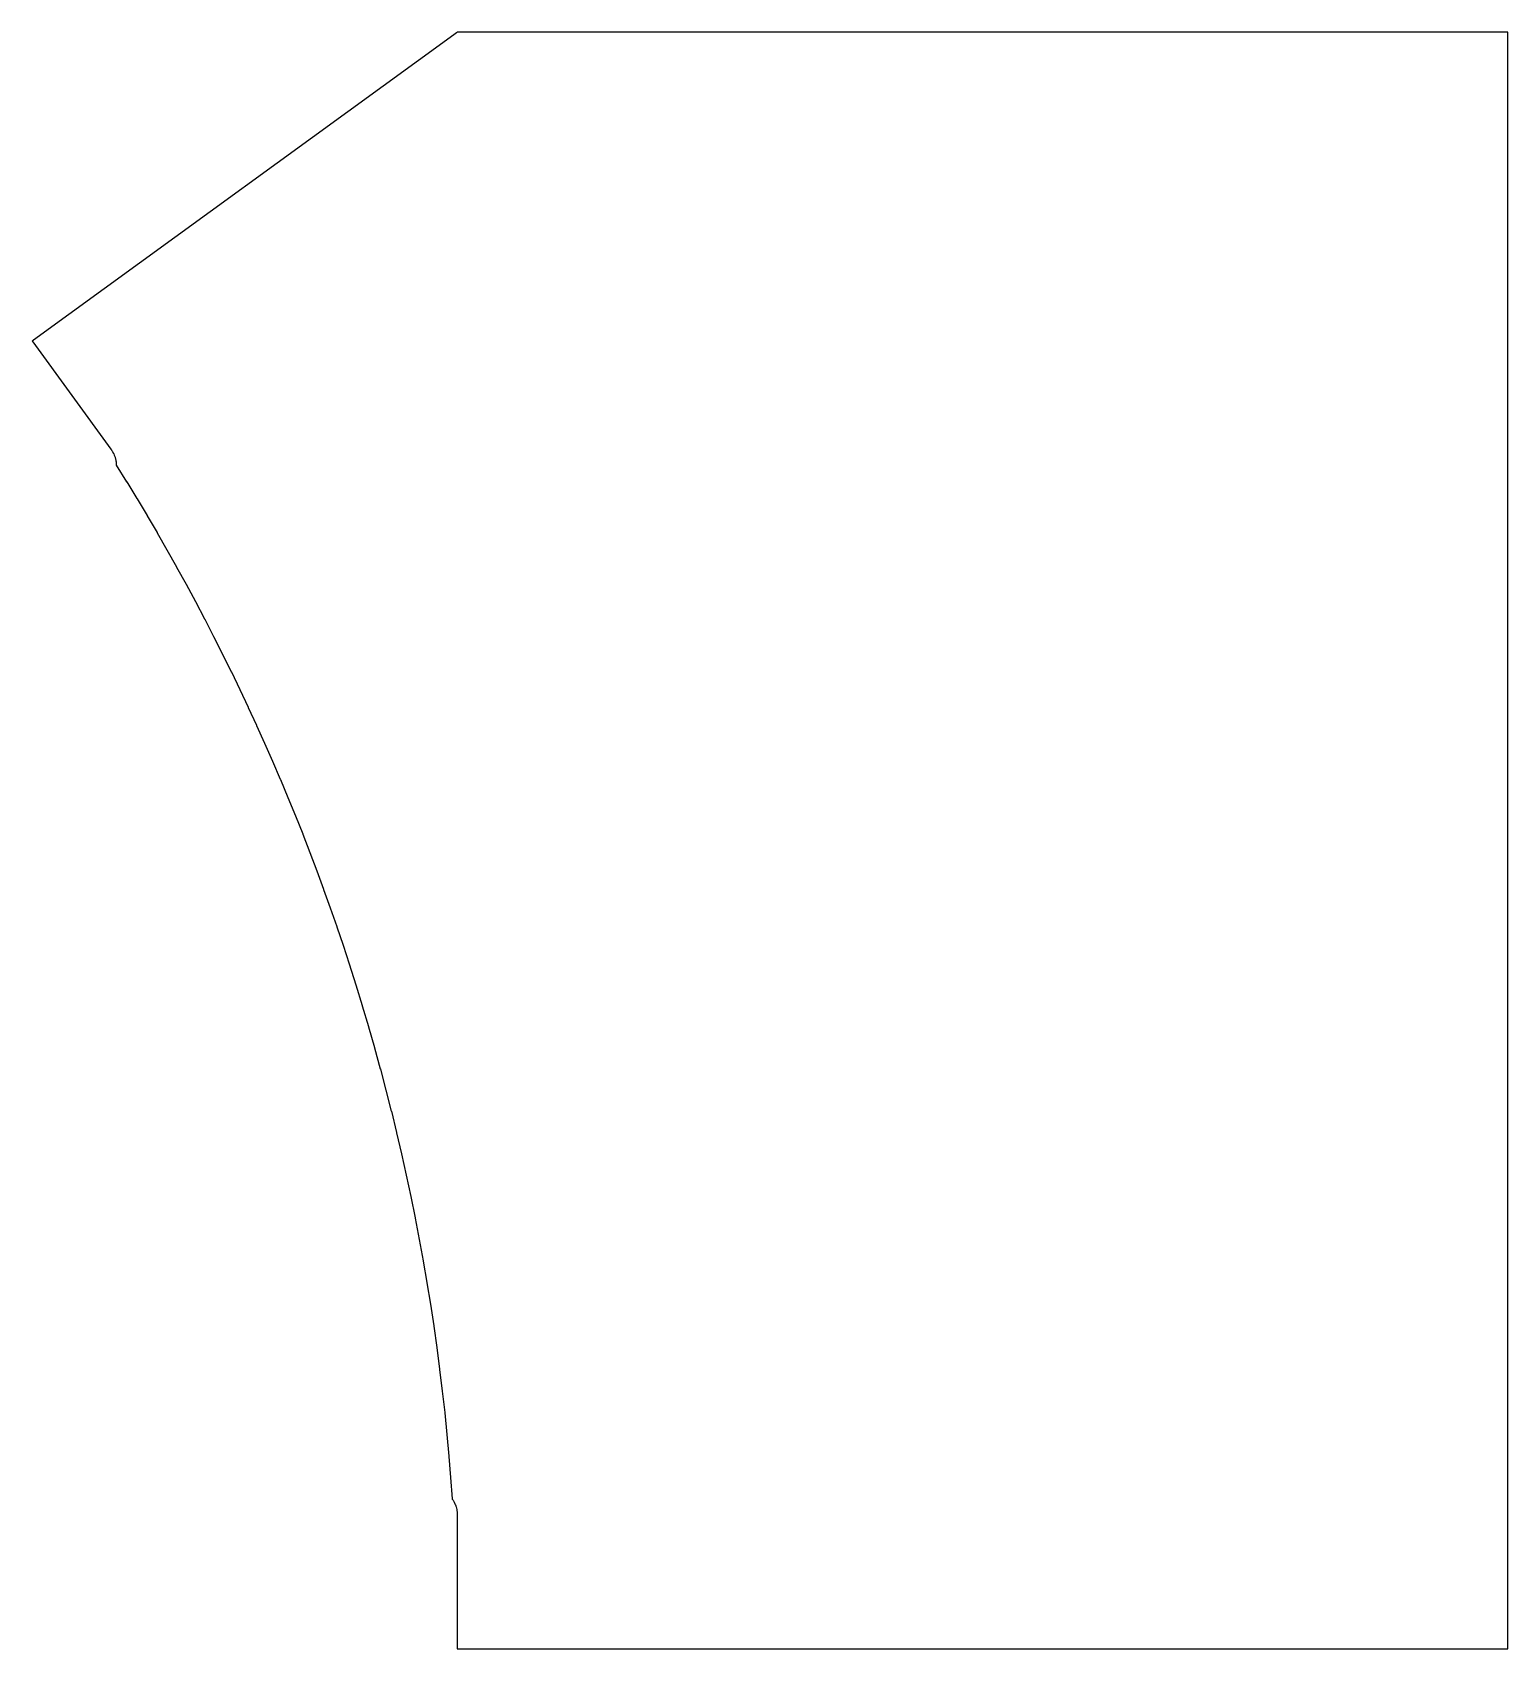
# Model space of a CAD drawing. Header units: millimetres. Extents: x -274 to 0, y 0 to 300.
import ezdxf

# ---------------------------------------------------------------- set-up
doc = ezdxf.new("R2010")
doc.units = ezdxf.units.MM
doc.layers.add('Mesh_cs003', color=7, linetype='CONTINUOUS')

msp = doc.modelspace()

# ---------------------------------------------------------------- linework, layer by layer
at = {"layer": 'Mesh_cs003'}
for p, q in [((-195, 300.074, 0.1), (-195.129, 299.981, 0.1)), ((-194.805, 300.074, 0.1), (-195, 300.074, 0.1)), ((-194.273, 300.074, 0.1), (-194.805, 300.074, 0.1)), ((-193.955, 300.074, 0.1), (-194.273, 300.074, 0.1)), ((-193.11, 300.074, 0.1), (-193.955, 300.074, 0.1)), ((-0.27667, 300.074, 0.1), (-193.11, 300.074, 0.1)), ((-0.16556, 300.074, 0.1), (-0.27667, 300.074, 0.1)), ((0, 300.074, 0.1), (-0.16556, 300.074, 0.1)), ((0, 299.909, 0.1), (0, 300.074, 0.1)), ((-195.653, 299.6, 0.1), (-273.655, 242.928, 0.1)), ((-195.129, 299.981, 0.1), (-195.653, 299.6, 0.1)), ((0, 299.797, 0.1), (0, 299.909, 0.1)), ((0, 3.05748, 0.1), (0, 299.797, 0.1)), ((-273.745, 242.862, 0.1), (-273.879, 242.765, 0.1)), ((-273.879, 242.765, 0.1), (-273.782, 242.631, 0.1)), ((-273.782, 242.631, 0.1), (-259.309, 222.71, 0.1)), ((-273.655, 242.928, 0.1), (-273.745, 242.862, 0.1)), ((-259.309, 222.71, 0.1), (-259.243, 222.621, 0.1)), ((-259.243, 222.621, 0.1), (-259.238, 222.613, 0.1)), ((-259.238, 222.613, 0.1), (-259.222, 222.587, 0.1)), ((-259.222, 222.587, 0.1), (-259.192, 222.545, 0.1)), ((-259.192, 222.545, 0.1), (-259.028, 222.299, 0.1)), ((-259.028, 222.299, 0.1), (-259.001, 222.253, 0.1)), ((-259.001, 222.253, 0.1), (-258.844, 221.971, 0.1)), ((-258.844, 221.971, 0.1), (-258.819, 221.923, 0.1)), ((-258.819, 221.923, 0.1), (-258.768, 221.813, 0.1)), ((-258.768, 221.813, 0.1), (-258.668, 221.593, 0.1)), ((-258.668, 221.593, 0.1), (-258.578, 221.34, 0.1)), ((-258.578, 221.34, 0.1), (-258.519, 221.181, 0.1)), ((-258.519, 221.181, 0.1), (-258.498, 221.112, 0.1)), ((-258.498, 221.112, 0.1), (-258.42, 220.809, 0.1)), ((-258.42, 220.809, 0.1), (-258.398, 220.723, 0.1)), ((-258.398, 220.723, 0.1), (-258.347, 220.414, 0.1)), ((-258.347, 220.414, 0.1), (-258.34, 220.37, 0.1)), ((-258.34, 220.37, 0.1), (-258.322, 220.263, 0.1)), ((-258.322, 220.263, 0.1), (-258.3, 220.011, 0.1)), ((-258.3, 220.011, 0.1), (-258.291, 219.758, 0.1)), ((-258.291, 219.758, 0.1), (-258.291, 219.748, 0.1)), ((-258.291, 219.748, 0.1), (-258.289, 219.726, 0.1)), ((-258.289, 219.726, 0.1), (-258.289, 219.716, 0.1)), ((-258.289, 219.716, 0.1), (-256.371, 216.629, 0.1)), ((-256.371, 216.629, 0.1), (-256.355, 216.603, 0.1)), ((-256.355, 216.603, 0.1), (-254.463, 213.501, 0.1)), ((-254.463, 213.501, 0.1), (-254.448, 213.475, 0.1)), ((-254.448, 213.475, 0.1), (-252.585, 210.36, 0.1)), ((-252.585, 210.36, 0.1), (-252.57, 210.334, 0.1)), ((-252.57, 210.334, 0.1), (-250.735, 207.202, 0.1)), ((-250.735, 207.202, 0.1), (-250.72, 207.176, 0.1)), ((-250.72, 207.176, 0.1), (-250.705, 207.149, 0.1)), ((-250.705, 207.149, 0.1), (-248.898, 204.001, 0.1)), ((-248.898, 204.001, 0.1), (-247.119, 200.838, 0.1)), ((-247.119, 200.838, 0.1), (-247.105, 200.811, 0.1)), ((-247.105, 200.811, 0.1), (-247.09, 200.785, 0.1)), ((-247.09, 200.785, 0.1), (-245.339, 197.606, 0.1)), ((-245.339, 197.606, 0.1), (-243.617, 194.411, 0.1)), ((-243.617, 194.411, 0.1), (-243.603, 194.384, 0.1)), ((-243.603, 194.384, 0.1), (-241.909, 191.175, 0.1)), ((-241.909, 191.175, 0.1), (-241.895, 191.148, 0.1)), ((-241.895, 191.148, 0.1), (-241.881, 191.121, 0.1)), ((-241.881, 191.121, 0.1), (-240.216, 187.896, 0.1)), ((-240.216, 187.896, 0.1), (-238.579, 184.658, 0.1)), ((-238.579, 184.658, 0.1), (-238.565, 184.63, 0.1)), ((-238.565, 184.63, 0.1), (-238.552, 184.603, 0.1)), ((-238.552, 184.603, 0.1), (-236.944, 181.35, 0.1)), ((-236.944, 181.35, 0.1), (-236.931, 181.322, 0.1)), ((-236.931, 181.322, 0.1), (-235.352, 178.055, 0.1)), ((-235.352, 178.055, 0.1), (-233.802, 174.774, 0.1)), ((-233.802, 174.774, 0.1), (-233.789, 174.747, 0.1)), ((-233.789, 174.747, 0.1), (-232.268, 171.452, 0.1)), ((-232.268, 171.452, 0.1), (-232.255, 171.424, 0.1)), ((-232.255, 171.424, 0.1), (-232.243, 171.397, 0.1)), ((-232.243, 171.397, 0.1), (-230.752, 168.089, 0.1)), ((-230.752, 168.089, 0.1), (-229.29, 164.768, 0.1)), ((-229.29, 164.768, 0.1), (-229.277, 164.74, 0.1)), ((-229.277, 164.74, 0.1), (-227.845, 161.406, 0.1)), ((-227.845, 161.406, 0.1), (-227.833, 161.378, 0.1)), ((-227.833, 161.378, 0.1), (-226.43, 158.032, 0.1)), ((-226.43, 158.032, 0.1), (-226.418, 158.004, 0.1)), ((-226.418, 158.004, 0.1), (-225.045, 154.646, 0.1)), ((-225.045, 154.646, 0.1), (-225.033, 154.618, 0.1)), ((-225.033, 154.618, 0.1), (-223.69, 151.247, 0.1)), ((-223.69, 151.247, 0.1), (-223.679, 151.219, 0.1)), ((-223.679, 151.219, 0.1), (-222.365, 147.837, 0.1)), ((-222.365, 147.837, 0.1), (-222.354, 147.809, 0.1)), ((-222.354, 147.809, 0.1), (-221.071, 144.415, 0.1)), ((-221.071, 144.415, 0.1), (-221.06, 144.387, 0.1)), ((-221.06, 144.387, 0.1), (-219.807, 140.982, 0.1)), ((-219.807, 140.982, 0.1), (-219.796, 140.953, 0.1)), ((-219.796, 140.953, 0.1), (-218.573, 137.538, 0.1)), ((-218.573, 137.538, 0.1), (-218.563, 137.509, 0.1)), ((-218.563, 137.509, 0.1), (-217.371, 134.083, 0.1)), ((-217.371, 134.083, 0.1), (-217.361, 134.054, 0.1)), ((-217.361, 134.054, 0.1), (-217.351, 134.025, 0.1)), ((-217.351, 134.025, 0.1), (-216.188, 130.589, 0.1)), ((-216.188, 130.589, 0.1), (-215.057, 127.142, 0.1)), ((-215.057, 127.142, 0.1), (-215.047, 127.113, 0.1)), ((-215.047, 127.113, 0.1), (-213.826, 123.272, 0.1)), ((-213.826, 123.272, 0.1), (-213.815, 123.24, 0.1)), ((-213.815, 123.24, 0.1), (-212.632, 119.387, 0.1)), ((-212.632, 119.387, 0.1), (-212.622, 119.355, 0.1)), ((-212.622, 119.355, 0.1), (-211.476, 115.491, 0.1)), ((-211.476, 115.491, 0.1), (-211.466, 115.458, 0.1)), ((-211.466, 115.458, 0.1), (-210.359, 111.583, 0.1)), ((-210.359, 111.583, 0.1), (-210.349, 111.55, 0.1)), ((-210.349, 111.55, 0.1), (-209.28, 107.665, 0.1)), ((-209.28, 107.665, 0.1), (-209.271, 107.632, 0.1)), ((-209.271, 107.632, 0.1), (-209.262, 107.599, 0.1)), ((-209.262, 107.599, 0.1), (-208.231, 103.703, 0.1)), ((-208.231, 103.703, 0.1), (-207.239, 99.7974, 0.1)), ((-207.239, 99.7974, 0.1), (-207.23, 99.7646, 0.1)), ((-207.23, 99.7646, 0.1), (-206.276, 95.8493, 0.1)), ((-206.276, 95.8493, 0.1), (-206.268, 95.8163, 0.1)), ((-206.268, 95.8163, 0.1), (-206.26, 95.7834, 0.1)), ((-206.26, 95.7834, 0.1), (-205.345, 91.8589, 0.1)), ((-205.345, 91.8589, 0.1), (-204.468, 87.9257, 0.1)), ((-204.468, 87.9257, 0.1), (-204.46, 87.8927, 0.1)), ((-204.46, 87.8927, 0.1), (-203.622, 83.9512, 0.1)), ((-203.622, 83.9512, 0.1), (-203.615, 83.918, 0.1)), ((-203.615, 83.918, 0.1), (-202.816, 79.9686, 0.1)), ((-202.816, 79.9686, 0.1), (-202.809, 79.9354, 0.1)), ((-202.809, 79.9354, 0.1), (-202.803, 79.9021, 0.1)), ((-202.803, 79.9021, 0.1), (-202.042, 75.9451, 0.1)), ((-202.042, 75.9451, 0.1), (-201.321, 71.9808, 0.1)), ((-201.321, 71.9808, 0.1), (-201.315, 71.9475, 0.1)), ((-201.315, 71.9475, 0.1), (-200.633, 67.9764, 0.1)), ((-200.633, 67.9764, 0.1), (-200.627, 67.9431, 0.1)), ((-200.627, 67.9431, 0.1), (-200.621, 67.9096, 0.1)), ((-200.621, 67.9096, 0.1), (-199.978, 63.9322, 0.1)), ((-199.978, 63.9322, 0.1), (-199.374, 59.9486, 0.1)), ((-199.374, 59.9486, 0.1), (-199.369, 59.9152, 0.1)), ((-199.369, 59.9152, 0.1), (-199.364, 59.8816, 0.1)), ((-199.364, 59.8816, 0.1), (-198.799, 55.8925, 0.1)), ((-198.799, 55.8925, 0.1), (-198.274, 51.898, 0.1)), ((-198.274, 51.898, 0.1), (-198.269, 51.8645, 0.1)), ((-198.269, 51.8645, 0.1), (-198.265, 51.8308, 0.1)), ((-198.265, 51.8308, 0.1), (-197.779, 47.8315, 0.1)), ((-197.779, 47.8315, 0.1), (-197.332, 43.8277, 0.1)), ((-197.332, 43.8277, 0.1), (-197.328, 43.7941, 0.1)), ((-197.328, 43.7941, 0.1), (-196.921, 39.7862, 0.1)), ((-196.921, 39.7862, 0.1), (-196.918, 39.7525, 0.1)), ((-196.918, 39.7525, 0.1), (-196.549, 35.7408, 0.1)), ((-196.549, 35.7408, 0.1), (-196.546, 35.7071, 0.1)), ((-196.546, 35.7071, 0.1), (-196.226, 31.7932, 0.1)), ((-196.226, 31.7932, 0.1), (-196.223, 31.7603, 0.1)), ((-196.223, 31.7603, 0.1), (-195.94, 27.8479, 0.1)), ((-195.94, 27.8479, 0.1), (-195.938, 27.8151, 0.1)), ((-195.938, 27.8151, 0.1), (-195.934, 27.8088, 0.1)), ((-195.934, 27.8088, 0.1), (-195.926, 27.797, 0.1)), ((-195.926, 27.797, 0.1), (-195.912, 27.7752, 0.1)), ((-195.912, 27.7752, 0.1), (-195.762, 27.5522, 0.1)), ((-195.762, 27.5522, 0.1), (-195.624, 27.3189, 0.1)), ((-195.624, 27.3189, 0.1), (-195.614, 27.3013, 0.1)), ((-195.614, 27.3013, 0.1), (-195.576, 27.2211, 0.1)), ((-195.576, 27.2211, 0.1), (-195.556, 27.1811, 0.1)), ((-195.556, 27.1811, 0.1), (-195.418, 26.9012, 0.1)), ((-195.418, 26.9012, 0.1), (-195.386, 26.8224, 0.1)), ((-195.386, 26.8224, 0.1), (-195.274, 26.5307, 0.1)), ((-195.274, 26.5307, 0.1), (-195.251, 26.4642, 0.1)), ((-195.251, 26.4642, 0.1), (-195.208, 26.3087, 0.1)), ((-195.208, 26.3087, 0.1), (-195.141, 26.0767, 0.1)), ((-195.141, 26.0767, 0.1), (-195.092, 25.8397, 0.1)), ((-195.092, 25.8397, 0.1), (-195.068, 25.7203, 0.1)), ((-195.068, 25.7203, 0.1), (-195.06, 25.6663, 0.1)), ((-195.06, 25.6663, 0.1), (-195.02, 25.3419, 0.1)), ((-195.02, 25.3419, 0.1), (-195.015, 25.2878, 0.1)), ((-195.015, 25.2878, 0.1), (-195.003, 24.9913, 0.1)), ((-195.003, 24.9913, 0.1), (-195.002, 24.9395, 0.1)), ((-195.002, 24.9395, 0.1), (-195, 24.9, 0.1)), ((-195, 24.9, 0.1), (-195, 24.7889, 0.1)), ((-195, 24.7889, 0.1), (-195, 0.16556, 0.1)), ((0, 0.27667, 0.1), (0, 3.05748, 0.1)), ((-195, 0.16556, 0.1), (-195, 0, 0.1)), ((-195, 0, 0.1), (-194.834, 0, 0.1)), ((-194.834, 0, 0.1), (-194.723, 0, 0.1)), ((-194.723, 0, 0.1), (-194.273, 0, 0.1)), ((-194.273, 0, 0.1), (-193.955, 0, 0.1)), ((-193.955, 0, 0.1), (-193.11, 0, 0.1)), ((-193.11, 0, 0.1), (-0.27667, 0, 0.1)), ((-0.27667, 0, 0.1), (-0.16556, 0, 0.1)), ((-0.16556, 0, 0.1), (0, 0, 0.1)), ((0, 0.16556, 0.1), (0, 0.27667, 0.1)), ((0, 0, 0.1), (0, 0.16556, 0.1))]:
    msp.add_line(p, q, dxfattribs=at)

doc.saveas('drawing.dxf')
